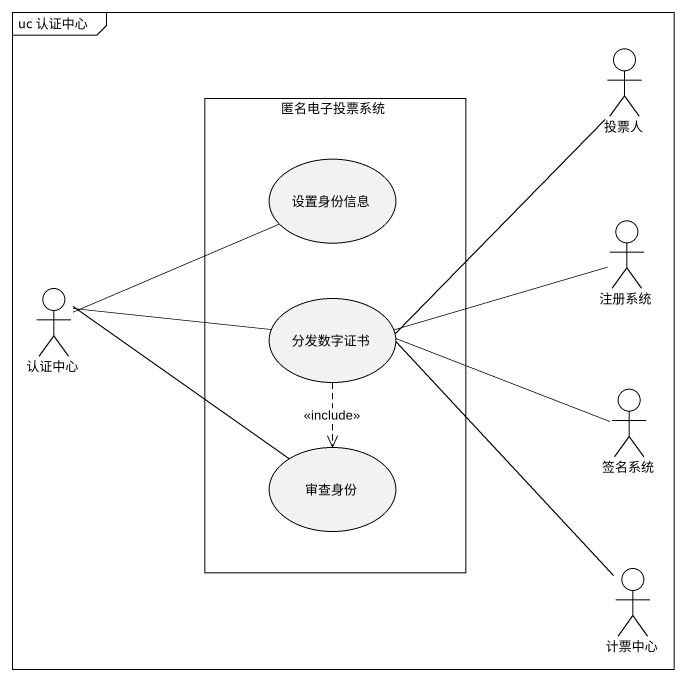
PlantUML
@startuml
mainframe uc 认证中心
rectangle 匿名电子投票系统 {
  usecase 设置身份信息
  usecase 分发数字证书
  usecase 审查身份
}
actor 投票人
actor 注册系统
actor 认证中心
actor 签名系统
actor 计票中心
认证中心 -right- 设置身份信息
认证中心 -right- 分发数字证书
认证中心 -right- 审查身份
分发数字证书 -up- 投票人
分发数字证书 -right- 注册系统
分发数字证书 -right- 签名系统
分发数字证书 ..> 审查身份 : <<include>>
分发数字证书 -- 计票中心
@enduml
